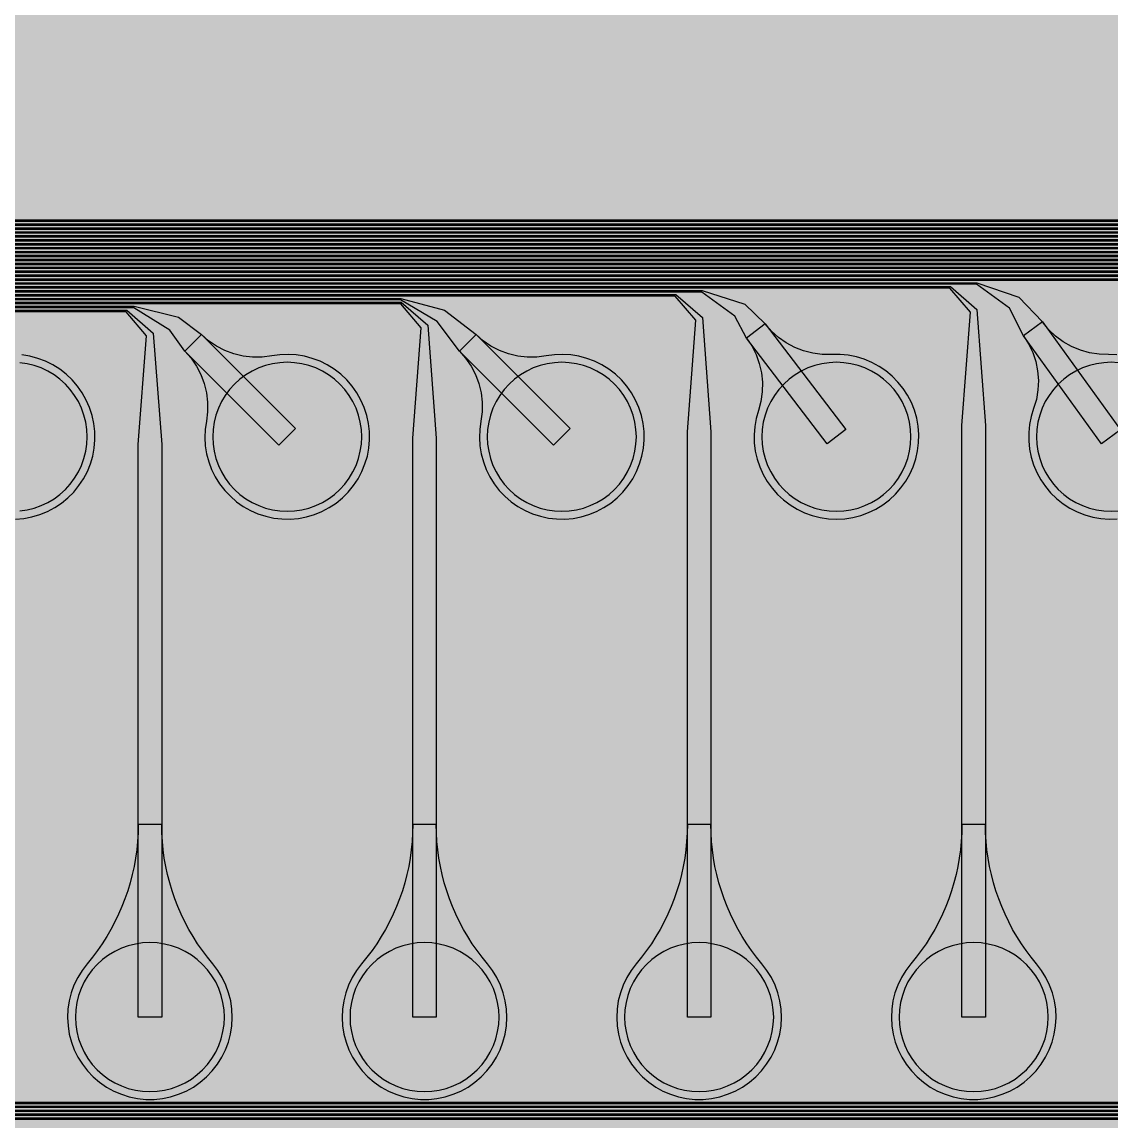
# Model space of a CAD drawing. Header units: metres. Extents: x -7220 to 10980, y -29667 to 1833.
# Drawn here: x -3995 to -2607, y -26915 to -25514 of the extents above; entities that cross this region are included whole.
import ezdxf

# ---------------------------------------------------------------- set-up
doc = ezdxf.new("R2010")
doc.units = ezdxf.units.M
for name, color, linetype in [('Metal1', 4, 'CONTINUOUS'), ('Polyimide', 7, 'CONTINUOUS'), ('Polyimide_Negative', 5, 'CONTINUOUS')]:
    doc.layers.add(name, color=color, linetype=linetype)

msp = doc.modelspace()

# ---------------------------------------------------------------- hatches: boundary and pattern name
at = {"layer": 'Polyimide'}
msp.add_hatch(color=7, dxfattribs=at).paths.add_polyline_path([(4099.4, -13861.6), (4142.6, -14152.8), (4214.2, -14438.4), (4313.4, -14715.5), (4439.2, -14981.7), (4590.6, -15234.2), (4766, -15470.7), (4963.7, -15688.8), (5181.8, -15886.5), (5418.3, -16061.9), (5670.8, -16213.3), (5936.9, -16339.1), (6214.1, -16438.3), (6499.7, -16509.9), (6790.9, -16553.1), (7085, -16567.5), (9980.4, -16567.5), (10058.8, -16571.4), (10136.4, -16582.9), (10212.6, -16601.9), (10286.5, -16628.4), (10357.5, -16662), (10424.8, -16702.3), (10487.9, -16749.1), (10546.1, -16801.8), (10598.8, -16860), (10645.6, -16923), (10685.9, -16990.4), (10719.5, -17061.4), (10745.9, -17135.3), (10765, -17211.4), (10776.5, -17289.1), (10780.4, -17367.5), (10780.4, -21957.3), (10741.6, -22012.9), (10706, -22070.6), (10673.6, -22130.1), (10644.5, -22191.4), (10618.9, -22254.2), (10596.8, -22318.2), (10578.3, -22383.5), (10563.4, -22449.6), (10552.2, -22516.5), (10544.7, -22583.8), (10541, -22651.5), (10541, -22719.3), (10544.7, -22787), (10552.2, -22854.4), (10563.4, -22921.2), (10578.3, -22987.4), (10596.8, -23052.6), (10618.9, -23116.7), (10644.5, -23179.5), (10673.6, -23240.7), (10706, -23300.3), (10741.6, -23357.9), (10780.4, -23413.5), (10780.4, -28667.5), (10776.5, -28745.9), (10765, -28823.6), (10745.9, -28899.7), (10719.5, -28973.6), (10685.9, -29044.6), (10645.6, -29112), (10598.8, -29175), (10546.1, -29233.2), (10487.9, -29285.9), (10424.8, -29332.7), (10357.5, -29373), (10286.5, -29406.6), (10212.6, -29433.1), (10136.4, -29452.1), (10058.8, -29463.6), (9980.4, -29467.5), (-6219.6, -29467.5), (-6298, -29463.6), (-6375.7, -29452.1), (-6451.9, -29433.1), (-6525.8, -29406.6), (-6596.7, -29373), (-6664.1, -29332.7), (-6727.1, -29285.9), (-6785.3, -29233.2), (-6838, -29175), (-6884.8, -29112), (-6925.2, -29044.6), (-6958.7, -28973.6), (-6985.2, -28899.7), (-7004.3, -28823.6), (-7015.8, -28745.9), (-7019.6, -28667.5), (-7019.6, -23426.3), (-6979.4, -23370.1), (-6942.3, -23311.6), (-6908.7, -23251.2), (-6878.5, -23189), (-6851.8, -23125.1), (-6828.8, -23059.9), (-6809.5, -22993.4), (-6794, -22926), (-6782.4, -22857.8), (-6774.6, -22789.1), (-6770.7, -22720), (-6770.7, -22650.8), (-6774.6, -22581.8), (-6782.4, -22513), (-6794, -22444.8), (-6809.5, -22377.4), (-6828.8, -22311), (-6851.8, -22245.7), (-6878.5, -22181.9), (-6908.7, -22119.7), (-6942.3, -22059.2), (-6979.4, -22000.8), (-7019.6, -21944.5), (-7019.6, -17367.5), (-7015.8, -17289.1), (-7004.3, -17211.4), (-6985.2, -17135.3), (-6958.7, -17061.4), (-6925.2, -16990.4), (-6884.8, -16923), (-6838, -16860), (-6785.3, -16801.8), (-6727.1, -16749.1), (-6664.1, -16702.3), (-6596.7, -16662), (-6525.8, -16628.4), (-6451.9, -16601.9), (-6375.7, -16582.9), (-6298, -16571.4), (-6219.6, -16567.5), (-3314, -16567.5), (-3019.9, -16553.1), (-2728.7, -16509.9), (-2443.1, -16438.3), (-2165.9, -16339.1), (-1899.8, -16213.3), (-1647.3, -16061.9), (-1410.8, -15886.5), (-1192.7, -15688.8), (-995, -15470.7), (-819.6, -15234.2), (-668.2, -14981.7), (-542.4, -14715.5), (-443.2, -14438.4), (-371.6, -14152.8), (-328.4, -13861.6), (-314, -13567.5), (-314, -13373.5), (-317.5, -13328.1), (-327.7, -13283.8), (-344.6, -13241.5), (-367.6, -13202.3), (-396.4, -13167), (-430.1, -13136.5), (-468, -13111.4), (-509.3, -13092.3), (-509.3, -13092.3), (-578.2, -13061.3), (-642.2, -13021.2), (-700.3, -12973), (-751.3, -12917.3), (-794.4, -12855.3), (-828.7, -12788.1), (-853.7, -12716.8), (-868.9, -12642.8), (-874, -12567.5), (-868.9, -12492.2), (-853.7, -12418.2), (-828.7, -12346.9), (-794.4, -12279.7), (-751.3, -12217.7), (-700.3, -12162), (-642.2, -12113.8), (-578.2, -12073.7), (-509.3, -12042.7), (-509.3, -12042.7), (-468, -12023.6), (-430.1, -11998.5), (-396.4, -11968), (-367.6, -11932.7), (-344.6, -11893.5), (-327.7, -11851.2), (-317.5, -11806.9), (-314, -11761.5), (-314, -11074.3), (-317.5, -11028.9), (-327.7, -10984.6), (-344.6, -10942.4), (-367.6, -10903.1), (-396.4, -10867.8), (-430.1, -10837.3), (-468, -10812.2), (-509.3, -10793.2), (-509.3, -10793.2), (-578.2, -10762.1), (-642.2, -10722.1), (-700.3, -10673.8), (-751.3, -10618.1), (-794.4, -10556.1), (-828.7, -10488.9), (-853.7, -10417.6), (-868.9, -10343.7), (-874, -10268.3), (-868.9, -10193), (-853.7, -10119), (-828.7, -10047.8), (-794.4, -9980.5), (-751.3, -9918.5), (-700.3, -9862.9), (-642.2, -9814.6), (-578.2, -9774.6), (-509.3, -9743.5), (-509.3, -9743.5), (-468, -9724.5), (-430.1, -9699.4), (-396.4, -9668.8), (-367.6, -9633.5), (-344.6, -9594.3), (-327.7, -9552), (-317.5, -9507.7), (-314, -9462.4), (-314, -8775.1), (-317.5, -8729.8), (-327.7, -8685.5), (-344.6, -8643.2), (-367.6, -8604), (-396.4, -8568.7), (-430.1, -8538.1), (-468, -8513), (-509.3, -8494), (-509.3, -8494), (-578.2, -8462.9), (-642.2, -8422.9), (-700.3, -8374.6), (-751.3, -8319), (-794.4, -8257), (-828.7, -8189.7), (-853.7, -8118.5), (-868.9, -8044.5), (-874, -7969.2), (-868.9, -7893.8), (-853.7, -7819.9), (-828.7, -7748.6), (-794.4, -7681.4), (-751.3, -7619.4), (-700.3, -7563.7), (-642.2, -7515.4), (-578.2, -7475.4), (-509.3, -7444.3), (-509.3, -7444.3), (-468, -7425.3), (-430.1, -7400.2), (-396.4, -7369.7), (-367.6, -7334.4), (-344.6, -7295.1), (-327.7, -7252.9), (-317.5, -7208.6), (-314, -7163.2), (-314, -6476), (-317.5, -6430.6), (-327.7, -6386.3), (-344.6, -6344), (-367.6, -6304.8), (-396.4, -6269.5), (-430.1, -6239), (-468, -6213.9), (-509.3, -6194.8), (-509.3, -6194.8), (-578.2, -6163.8), (-642.2, -6123.7), (-700.3, -6075.5), (-751.3, -6019.8), (-794.4, -5957.8), (-828.7, -5890.6), (-853.7, -5819.3), (-868.9, -5745.3), (-874, -5670), (-868.9, -5594.7), (-853.7, -5520.7), (-828.7, -5449.4), (-794.4, -5382.2), (-751.3, -5320.2), (-700.3, -5264.5), (-642.2, -5216.3), (-578.2, -5176.2), (-509.3, -5145.2), (-509.3, -5145.2), (-468, -5126.1), (-430.1, -5101), (-396.4, -5070.5), (-367.6, -5035.2), (-344.6, -4996), (-327.7, -4953.7), (-317.5, -4909.4), (-314, -4864), (-314, 380), (-314, 1532.5), (-269, 1532.5), (-268.8, 1525.6), (-268.1, 1518.8), (-267, 1512), (-265.4, 1505.3), (-263.4, 1498.7), (-261, 1492.3), (-258.2, 1486.1), (-254.9, 1480), (-251.3, 1474.2), (-247.3, 1468.6), (-242.9, 1463.3), (-238.2, 1458.3), (-233.2, 1453.6), (-227.9, 1449.2), (-222.3, 1445.2), (-216.5, 1441.6), (-210.4, 1438.3), (-204.2, 1435.5), (-197.8, 1433.1), (-191.2, 1431.1), (-184.5, 1429.5), (-177.7, 1428.4), (-170.9, 1427.7), (-164, 1427.5), (-157.1, 1427.7), (-150.3, 1428.4), (-143.5, 1429.5), (-136.8, 1431.1), (-130.2, 1433.1), (-123.8, 1435.5), (-117.6, 1438.3), (-111.5, 1441.6), (-105.7, 1445.2), (-100.1, 1449.2), (-94.8, 1453.6), (-89.8, 1458.3), (-85.1, 1463.3), (-80.7, 1468.6), (-76.7, 1474.2), (-73.1, 1480), (-69.8, 1486.1), (-67, 1492.3), (-64.6, 1498.7), (-62.6, 1505.3), (-61, 1512), (-59.9, 1518.8), (-59.2, 1525.6), (-59, 1532.5), (1786, 1532.5), (3835, 1532.5), (3835.2, 1539), (3835.9, 1545.6), (3836.9, 1552), (3838.4, 1558.4), (3840.3, 1564.6), (3842.6, 1570.8), (3845.3, 1576.7), (3848.4, 1582.5), (3851.9, 1588.1), (3855.7, 1593.4), (3859.8, 1598.4), (3864.3, 1603.2), (3869.1, 1607.7), (3874.1, 1611.8), (3879.4, 1615.6), (3885, 1619.1), (3890.8, 1622.2), (3896.7, 1624.9), (3902.9, 1627.2), (3909.1, 1629.1), (3915.5, 1630.6), (3921.9, 1631.6), (3928.5, 1632.3), (3935, 1632.5), (3941.5, 1632.3), (3948.1, 1631.6), (3954.5, 1630.6), (3960.9, 1629.1), (3967.1, 1627.2), (3973.3, 1624.9), (3979.2, 1622.2), (3985, 1619.1), (3990.6, 1615.6), (3995.9, 1611.8), (4000.9, 1607.7), (4005.7, 1603.2), (4010.2, 1598.4), (4014.3, 1593.4), (4018.1, 1588.1), (4021.6, 1582.5), (4024.7, 1576.7), (4027.4, 1570.8), (4029.7, 1564.6), (4031.6, 1558.4), (4033.1, 1552), (4034.1, 1545.6), (4034.8, 1539), (4035, 1532.5), (4085, 1532.5), (4085, 380), (4085, 330), (4085, -4864), (4088.5, -4909.4), (4098.7, -4953.7), (4115.6, -4996), (4138.6, -5035.2), (4167.4, -5070.5), (4201.1, -5101), (4239, -5126.1), (4280.3, -5145.2), (4280.3, -5145.2), (4349.2, -5176.2), (4413.2, -5216.3), (4471.3, -5264.5), (4522.3, -5320.2), (4565.4, -5382.2), (4599.7, -5449.4), (4624.7, -5520.7), (4639.9, -5594.7), (4645, -5670), (4639.9, -5745.3), (4624.7, -5819.3), (4599.7, -5890.6), (4565.4, -5957.8), (4522.3, -6019.8), (4471.3, -6075.5), (4413.2, -6123.7), (4349.2, -6163.8), (4280.3, -6194.8), (4239, -6213.9), (4201.1, -6239), (4167.4, -6269.5), (4138.6, -6304.8), (4115.6, -6344), (4098.7, -6386.3), (4088.5, -6430.6), (4085, -6476), (4085, -13567.5), (4099.4, -13861.6)])

# ---------------------------------------------------------------- linework, layer by layer
at = {"layer": 'Metal1'}
for points in [[(1878.9, -18191.7), (1878.9, -28377.9), (1848.3, -28408.5), (-6017.5, -28408.5), (-6048.1, -28377.9), (-6048.1, -25796.6), (-6017.5, -25766), (21.9, -25766), (69.5, -25789.8), (128.8, -25884.6), (206.2, -26035.7), (179.5, -26049.3), (102.1, -25898.3), (61.2, -25797.5), (21.4, -25768), (-6016.7, -25768), (-6046.1, -25797.4), (-6046.1, -28377.1), (-6016.7, -28406.5), (1847.5, -28406.5), (1876.9, -28377.1), (1876.9, -18191.7)], [(1873.9, -18191.7), (1873.9, -28372.9), (1843.3, -28403.5), (-6012.5, -28403.5), (-6043.1, -28372.9), (-6043.1, -25801.6), (-6012.5, -25771), (-11.7, -25771), (21.8, -25800.4), (32.9, -25964.2), (32.9, -26782.5), (2.9, -26782.5), (2.9, -25964.2), (14, -25803.6), (-12.5, -25773), (-6011.7, -25773), (-6041.1, -25802.4), (-6041.1, -28372.1), (-6011.7, -28401.5), (1842.5, -28401.5), (1871.9, -28372.1), (1871.9, -18191.7)], [(1868.9, -18191.7), (1868.9, -28367.9), (1838.3, -28398.5), (-6007.5, -28398.5), (-6038.1, -28367.9), (-6038.1, -25806.6), (-6007.5, -25776), (-328.1, -25776), (-279.9, -25799.4), (-223.6, -25885.6), (-143.9, -26035.5), (-170.4, -26049.5), (-250.1, -25899.7), (-288.6, -25807.6), (-328.6, -25778), (-6006.7, -25778), (-6036.1, -25807.4), (-6036.1, -28367.1), (-6006.7, -28396.5), (1837.5, -28396.5), (1866.9, -28367.1), (1866.9, -18191.7)], [(1863.9, -18191.7), (1863.9, -28362.9), (1833.3, -28393.5), (-6002.5, -28393.5), (-6033.1, -28362.9), (-6033.1, -25811.6), (-6002.5, -25781), (-361.7, -25781), (-328.2, -25810.4), (-317.1, -25972.2), (-317.1, -26782.5), (-347.1, -26782.5), (-347.1, -25972.2), (-336.1, -25813.6), (-362.5, -25783), (-6001.7, -25783), (-6031.1, -25812.4), (-6031.1, -28362.1), (-6001.7, -28391.5), (1832.5, -28391.5), (1861.9, -28362.1), (1861.9, -18191.7)], [(1858.9, -18191.7), (1858.9, -28357.9), (1828.3, -28388.5), (-5997.5, -28388.5), (-6028.1, -28357.9), (-6028.1, -25816.6), (-5997.5, -25786), (-678.1, -25786), (-629.3, -25808.9), (-576.1, -25886.7), (-494, -26035.2), (-520.3, -26049.8), (-602.3, -25901.2), (-638.3, -25817.6), (-678.6, -25788), (-5996.7, -25788), (-6026.1, -25817.4), (-6026.1, -28357.1), (-5996.7, -28386.5), (1827.5, -28386.5), (1856.9, -28357.1), (1856.9, -18191.7)], [(1853.9, -18191.7), (1853.9, -28352.9), (1823.3, -28383.5), (-5992.5, -28383.5), (-6023.1, -28352.9), (-6023.1, -25821.6), (-5992.5, -25791), (-711.7, -25791), (-678.2, -25820.4), (-667.1, -25980.2), (-667.1, -26782.5), (-697.1, -26782.5), (-697.1, -25980.2), (-686.1, -25823.6), (-712.5, -25793), (-5991.7, -25793), (-6021.1, -25822.4), (-6021.1, -28352.1), (-5991.7, -28381.5), (1822.5, -28381.5), (1851.9, -28352.1), (1851.9, -18191.7)], [(1848.9, -18191.7), (1848.9, -28347.9), (1818.3, -28378.5), (-5987.5, -28378.5), (-6018.1, -28347.9), (-6018.1, -25826.6), (-5987.5, -25796), (-1028.1, -25796), (-978.7, -25818.3), (-928.7, -25887.9), (-844.1, -26035), (-870.1, -26050), (-954.7, -25902.9), (-988, -25827.7), (-1028.6, -25798), (-5986.7, -25798), (-6016.1, -25827.4), (-6016.1, -28347.1), (-5986.7, -28376.5), (1817.5, -28376.5), (1846.9, -28347.1), (1846.9, -18191.7)], [(1843.9, -18191.7), (1843.9, -28342.9), (1813.3, -28373.5), (-5982.5, -28373.5), (-6013.1, -28342.9), (-6013.1, -25831.6), (-5982.5, -25801), (-1061.7, -25801), (-1028.1, -25830.3), (-1017.1, -25988.2), (-1017.1, -26782.5), (-1047.1, -26782.5), (-1047.1, -25988.2), (-1036.1, -25833.7), (-1062.5, -25803), (-5981.7, -25803), (-6011.1, -25832.4), (-6011.1, -28342.1), (-5981.7, -28371.5), (1812.5, -28371.5), (1841.9, -28342.1), (1841.9, -18191.7)], [(1838.9, -18191.7), (1838.9, -28337.9), (1808.3, -28368.5), (-5977.5, -28368.5), (-6008.1, -28337.9), (-6008.1, -25836.6), (-5977.5, -25806), (-1378.1, -25806), (-1328, -25827.7), (-1281.5, -25889.2), (-1194.3, -26034.8), (-1220, -26050.2), (-1307.3, -25904.7), (-1337.8, -25837.7), (-1378.6, -25808), (-5976.7, -25808), (-6006.1, -25837.4), (-6006.1, -28337.1), (-5976.7, -28366.5), (1807.5, -28366.5), (1836.9, -28337.1), (1836.9, -18191.7)], [(1833.9, -18191.7), (1833.9, -28332.9), (1803.3, -28363.5), (-5972.5, -28363.5), (-6003.1, -28332.9), (-6003.1, -25841.6), (-5972.5, -25811), (-1411.7, -25811), (-1378.1, -25840.3), (-1367.1, -25996.2), (-1367.1, -26782.5), (-1397.1, -26782.5), (-1397.1, -25996.2), (-1386.1, -25843.7), (-1412.5, -25813), (-5971.7, -25813), (-6001.1, -25842.4), (-6001.1, -28332.1), (-5971.7, -28361.5), (1802.5, -28361.5), (1831.9, -28332.1), (1831.9, -18191.7)], [(1828.9, -18191.7), (1828.9, -28327.9), (1798.3, -28358.5), (-5967.5, -28358.5), (-5998.1, -28327.9), (-5998.1, -25846.6), (-5967.5, -25816), (-1728.1, -25816), (-1677.3, -25837), (-1634.5, -25890.7), (-1544.4, -26034.5), (-1569.8, -26050.5), (-1659.9, -25906.6), (-1687.5, -25847.8), (-1728.6, -25818), (-5966.7, -25818), (-5996.1, -25847.4), (-5996.1, -28327.1), (-5966.7, -28356.5), (1797.5, -28356.5), (1826.9, -28327.1), (1826.9, -18191.7)], [(1823.9, -18191.7), (1823.9, -28322.9), (1793.3, -28353.5), (-5962.5, -28353.5), (-5993.1, -28322.9), (-5993.1, -25851.6), (-5962.5, -25821), (-1761.7, -25821), (-1728.1, -25850.3), (-1717.1, -26004.2), (-1717.1, -26782.5), (-1747.1, -26782.5), (-1747.1, -26004.2), (-1736.2, -25853.7), (-1762.5, -25823), (-5961.7, -25823), (-5991.1, -25852.4), (-5991.1, -28322.1), (-5961.7, -28351.5), (1792.5, -28351.5), (1821.9, -28322.1), (1821.9, -18191.7)], [(1818.9, -18191.7), (1818.9, -28317.9), (1788.3, -28348.5), (-5957.5, -28348.5), (-5988.1, -28317.9), (-5988.1, -25856.6), (-5957.5, -25826), (-2078.1, -25826), (-2026.5, -25846.3), (-1987.6, -25892.3), (-1894.6, -26034.3), (-1919.7, -26050.7), (-2012.7, -25908.8), (-2037.3, -25857.9), (-2078.6, -25828), (-5956.7, -25828), (-5986.1, -25857.4), (-5986.1, -28317.1), (-5956.7, -28346.5), (1787.5, -28346.5), (1816.9, -28317.1), (1816.9, -18191.7)], [(1813.9, -18191.7), (1813.9, -28312.9), (1783.3, -28343.5), (-5952.5, -28343.5), (-5983.1, -28312.9), (-5983.1, -25861.6), (-5952.5, -25831), (-2111.7, -25831), (-2078, -25860.3), (-2067.1, -26012.2), (-2067.1, -26782.5), (-2097.1, -26782.5), (-2097.1, -26012.2), (-2086.2, -25863.7), (-2112.5, -25833), (-5951.7, -25833), (-5981.1, -25862.4), (-5981.1, -28312.1), (-5951.7, -28341.5), (1782.5, -28341.5), (1811.9, -28312.1), (1811.9, -18191.7)], [(1808.9, -18191.7), (1808.9, -28307.9), (1778.3, -28338.5), (-5947.5, -28338.5), (-5978.1, -28307.9), (-5978.1, -25866.6), (-5947.5, -25836), (-2428.1, -25836), (-2375.7, -25855.4), (-2340.9, -25894.1), (-2244.8, -26034), (-2269.5, -26051), (-2365.6, -25911.1), (-2387, -25868.1), (-2428.6, -25838), (-5946.7, -25838), (-5976.1, -25867.4), (-5976.1, -28307.1), (-5946.7, -28336.5), (1777.5, -28336.5), (1806.9, -28307.1), (1806.9, -18191.7)], [(1803.9, -18191.7), (1803.9, -28302.9), (1773.3, -28333.5), (-5942.5, -28333.5), (-5973.1, -28302.9), (-5973.1, -25871.6), (-5942.5, -25841), (-2461.7, -25841), (-2428, -25870.3), (-2417.1, -26020.2), (-2417.1, -26782.5), (-2447.1, -26782.5), (-2447.1, -26020.2), (-2436.2, -25873.7), (-2462.5, -25843), (-5941.7, -25843), (-5971.1, -25872.4), (-5971.1, -28302.1), (-5941.7, -28331.5), (1772.5, -28331.5), (1801.9, -28302.1), (1801.9, -18191.7)], [(1798.9, -18191.7), (1798.9, -28297.9), (1768.3, -28328.5), (-5937.5, -28328.5), (-5968.1, -28297.9), (-5968.1, -25876.6), (-5937.5, -25846), (-2778.1, -25846), (-2724.8, -25864.4), (-2694.3, -25896.1), (-2595, -26033.7), (-2619.3, -26051.3), (-2718.7, -25913.7), (-2736.7, -25878.3), (-2778.6, -25848), (-5936.7, -25848), (-5966.1, -25877.4), (-5966.1, -28297.1), (-5936.7, -28326.5), (1767.5, -28326.5), (1796.9, -28297.1), (1796.9, -18191.7)], [(1793.9, -18191.7), (1793.9, -28292.9), (1763.3, -28323.5), (-5932.5, -28323.5), (-5963.1, -28292.9), (-5963.1, -25881.6), (-5932.5, -25851), (-2811.7, -25851), (-2778, -25880.3), (-2767.1, -26028.2), (-2767.1, -26782.5), (-2797.1, -26782.5), (-2797.1, -26028.2), (-2786.3, -25883.7), (-2812.5, -25853), (-5931.7, -25853), (-5961.1, -25882.4), (-5961.1, -28292.1), (-5931.7, -28321.5), (1762.5, -28321.5), (1791.9, -28292.1), (1791.9, -18191.7)], [(1788.9, -18191.7), (1788.9, -28287.9), (1758.3, -28318.5), (-5927.5, -28318.5), (-5958.1, -28287.9), (-5958.1, -25886.6), (-5927.5, -25856), (-3128.1, -25856), (-3073.9, -25873.2), (-3048, -25898.4), (-2945.2, -26033.4), (-2969.1, -26051.6), (-3071.9, -25916.6), (-3086.5, -25888.5), (-3128.6, -25858), (-5926.7, -25858), (-5956.1, -25887.4), (-5956.1, -28287.1), (-5926.7, -28316.5), (1757.5, -28316.5), (1786.9, -28287.1), (1786.9, -18191.7)], [(1783.9, -18191.7), (1783.9, -28282.9), (1753.3, -28313.5), (-5922.5, -28313.5), (-5953.1, -28282.9), (-5953.1, -25891.6), (-5922.5, -25861), (-3161.7, -25861), (-3127.9, -25890.3), (-3117.1, -26036.2), (-3117.1, -26782.5), (-3147.1, -26782.5), (-3147.1, -26036.2), (-3136.3, -25893.7), (-3162.5, -25863), (-5921.7, -25863), (-5951.1, -25892.4), (-5951.1, -28282.1), (-5921.7, -28311.5), (1752.5, -28311.5), (1781.9, -28282.1), (1781.9, -18191.7)], [(1778.9, -18191.7), (1778.9, -28277.9), (1748.3, -28308.5), (-5917.5, -28308.5), (-5948.1, -28277.9), (-5948.1, -25896.6), (-5917.5, -25866), (-3512.4, -25866), (-3456.6, -25881), (-3416.5, -25911.9), (-3296.5, -26031.9), (-3317.7, -26053.1), (-3437.7, -25933.1), (-3466.2, -25895.4), (-3512.8, -25868), (-5916.7, -25868), (-5946.1, -25897.4), (-5946.1, -28277.1), (-5916.7, -28306.5), (1747.5, -28306.5), (1776.9, -28277.1), (1776.9, -18191.7)], [(1773.9, -18191.7), (1773.9, -28272.9), (1743.3, -28303.5), (-5912.5, -28303.5), (-5943.1, -28272.9), (-5943.1, -25901.6), (-5912.5, -25871), (-3511.7, -25871), (-3477.9, -25900.3), (-3467.1, -26044.2), (-3467.1, -26782.5), (-3497.1, -26782.5), (-3497.1, -26044.2), (-3486.3, -25903.7), (-3512.5, -25873), (-5911.7, -25873), (-5941.1, -25902.4), (-5941.1, -28272.1), (-5911.7, -28301.5), (1742.5, -28301.5), (1771.9, -28272.1), (1771.9, -18191.7)], [(1768.9, -18191.7), (1768.9, -28267.9), (1738.3, -28298.5), (-5907.5, -28298.5), (-5938.1, -28267.9), (-5938.1, -25906.6), (-5907.5, -25876), (-3852.4, -25876), (-3795.9, -25890), (-3766.5, -25911.9), (-3646.5, -26031.9), (-3667.7, -26053.1), (-3787.7, -25933.1), (-3806.9, -25906.4), (-3852.8, -25878), (-5906.7, -25878), (-5936.1, -25907.4), (-5936.1, -28267.1), (-5906.7, -28296.5), (1737.5, -28296.5), (1766.9, -28267.1), (1766.9, -18191.7)], [(1763.9, -18191.7), (1763.9, -28262.9), (1733.3, -28293.5), (-5902.5, -28293.5), (-5933.1, -28262.9), (-5933.1, -25911.6), (-5902.5, -25881), (-3861.7, -25881), (-3827.9, -25910.2), (-3817.1, -26052.2), (-3817.1, -26782.5), (-3847.1, -26782.5), (-3847.1, -26052.2), (-3836.4, -25913.8), (-3862.5, -25883), (-5901.7, -25883), (-5931.1, -25912.4), (-5931.1, -28262.1), (-5901.7, -28291.5), (1732.5, -28291.5), (1761.9, -28262.1), (1761.9, -18191.7)], [(1718.9, -18191.7), (1718.9, -28217.9), (1688.3, -28248.5), (-5857.5, -28248.5), (-5888.1, -28217.9), (-5888.1, -26921.6), (-5857.5, -26891), (163.3, -26891), (199.6, -26919.2), (207.9, -26982.8), (207.9, -27152.5), (177.9, -27152.5), (177.9, -26982.8), (186.1, -26924.8), (162.5, -26893), (-5856.7, -26893), (-5886.1, -26922.4), (-5886.1, -28217.1), (-5856.7, -28246.5), (1687.5, -28246.5), (1716.9, -28217.1), (1716.9, -18191.7)], [(1713.9, -18191.7), (1713.9, -28212.9), (1683.3, -28243.5), (-5852.5, -28243.5), (-5883.1, -28212.9), (-5883.1, -26926.6), (-5852.5, -26896), (-11.7, -26896), (21.8, -26925.4), (32.9, -27086.2), (32.9, -27892.5), (2.9, -27892.5), (2.9, -27086.2), (13.9, -26928.6), (-12.5, -26898), (-5851.7, -26898), (-5881.1, -26927.4), (-5881.1, -28212.1), (-5851.7, -28241.5), (1682.5, -28241.5), (1711.9, -28212.1), (1711.9, -18191.7)], [(1708.9, -18191.7), (1708.9, -28207.9), (1678.3, -28238.5), (-5847.5, -28238.5), (-5878.1, -28207.9), (-5878.1, -26931.6), (-5847.5, -26901), (-328.1, -26901), (-279, -26923.6), (-227.4, -26997.3), (-144.1, -27145.1), (-170.2, -27159.9), (-253.5, -27012), (-288.2, -26932.6), (-328.6, -26903), (-5846.7, -26903), (-5876.1, -26932.4), (-5876.1, -28207.1), (-5846.7, -28236.5), (1677.5, -28236.5), (1706.9, -28207.1), (1706.9, -18191.7)], [(1703.9, -18191.7), (1703.9, -28202.9), (1673.3, -28233.5), (-5842.5, -28233.5), (-5873.1, -28202.9), (-5873.1, -26936.6), (-5842.5, -26906), (-361.7, -26906), (-328.1, -26935.4), (-317.1, -27094.2), (-317.1, -27892.5), (-347.1, -27892.5), (-347.1, -27094.2), (-336.1, -26938.6), (-362.5, -26908), (-5841.7, -26908), (-5871.1, -26937.4), (-5871.1, -28202.1), (-5841.7, -28231.5), (1672.5, -28231.5), (1701.9, -28202.1), (1701.9, -18191.7)], [(1698.9, -18191.7), (1698.9, -28197.9), (1668.3, -28228.5), (-5837.5, -28228.5), (-5868.1, -28197.9), (-5868.1, -26941.6), (-5837.5, -26911), (-678.1, -26911), (-628.4, -26933), (-580.1, -26998.6), (-494.2, -27144.9), (-520.1, -27160.1), (-606, -27013.8), (-637.9, -26942.7), (-678.6, -26913), (-5836.7, -26913), (-5866.1, -26942.4), (-5866.1, -28197.1), (-5836.7, -28226.5), (1667.5, -28226.5), (1696.9, -28197.1), (1696.9, -18191.7)], [(-2599.8, -25937.8), (-2610.3, -25937.5), (-2622.4, -25937.2), (-2634.5, -25935.3), (-2646.2, -25932), (-2657.5, -25927.3), (-2668, -25921.3), (-2677.8, -25914), (-2686.6, -25905.6), (-2694.3, -25896.1), (-2718.7, -25913.7), (-2718.7, -25913.7), (-2712.1, -25924), (-2706.9, -25935), (-2703.1, -25946.6), (-2700.7, -25958.5), (-2699.7, -25970.7), (-2700.3, -25982.8), (-2702.3, -25994.8), (-2705.8, -26006.5), (-2708.9, -26016.5), (-2710.9, -26026.8), (-2712, -26037.2), (-2712, -26047.7), (-2711, -26058.1), (-2708.9, -26068.4), (-2705.8, -26078.4), (-2701.7, -26088.1), (-2696.7, -26097.3), (-2690.8, -26105.9), (-2684.1, -26114), (-2676.5, -26121.3), (-2668.3, -26127.8), (-2659.5, -26133.5), (-2650.2, -26138.3), (-2640.5, -26142.1), (-2630.4, -26144.9), (-2620, -26146.7), (-2609.6, -26147.5), (-2599.1, -26147.2)], [(-4003.3, -26147.4), (-3992.8, -26146.5), (-3982.5, -26144.6), (-3972.5, -26141.6), (-3962.8, -26137.7), (-3953.5, -26132.8), (-3944.8, -26127), (-3936.7, -26120.4), (-3929.3, -26112.9), (-3922.6, -26104.8), (-3916.8, -26096.1), (-3911.9, -26086.8), (-3908, -26077.1), (-3905, -26067.1), (-3903.1, -26056.8), (-3902.2, -26046.3), (-3902.3, -26035.9), (-3903.5, -26025.4), (-3905.7, -26015.2), (-3909, -26005.2), (-3913.2, -25995.6), (-3918.3, -25986.5), (-3924.3, -25977.9), (-3931.2, -25970), (-3938.8, -25962.8), (-3947.1, -25956.4), (-3956, -25950.8), (-3965.3, -25946.2), (-3975.2, -25942.5), (-3985.3, -25939.8), (-3995.6, -25938.1)]]:
    msp.add_lwpolyline(points, dxfattribs=at)
for points in [[(-3071.9, -25916.6), (-3065.1, -25926.7), (-3059.6, -25937.6), (-3055.5, -25949), (-3052.7, -25960.9), (-3051.5, -25973), (-3051.7, -25985.2), (-3053.5, -25997.3), (-3056.6, -26009), (-3059.5, -26019.1), (-3061.3, -26029.4), (-3062.1, -26039.9), (-3061.8, -26050.3), (-3060.5, -26060.7), (-3058.2, -26071), (-3054.9, -26080.9), (-3050.5, -26090.4), (-3045.3, -26099.5), (-3039.2, -26108), (-3032.2, -26115.9), (-3024.5, -26123), (-3016.2, -26129.3), (-3007.2, -26134.8), (-2997.8, -26139.3), (-2987.9, -26142.9), (-2977.8, -26145.4), (-2967.4, -26147), (-2956.9, -26147.5), (-2946.5, -26147), (-2936.1, -26145.4), (-2926, -26142.8), (-2916.1, -26139.2), (-2906.7, -26134.6), (-2897.8, -26129.1), (-2889.4, -26122.8), (-2881.8, -26115.6), (-2874.9, -26107.7), (-2868.8, -26099.2), (-2863.5, -26090.1), (-2859.3, -26080.6), (-2856, -26070.6), (-2853.7, -26060.4), (-2852.4, -26050), (-2852.2, -26039.5), (-2853, -26029.1), (-2854.8, -26018.8), (-2857.7, -26008.7), (-2861.6, -25998.9), (-2866.4, -25989.6), (-2872.1, -25980.9), (-2878.7, -25972.7), (-2886, -25965.2), (-2894.1, -25958.5), (-2902.8, -25952.7), (-2912, -25947.7), (-2921.7, -25943.7), (-2931.7, -25940.6), (-2942, -25938.6), (-2952.4, -25937.6), (-2962.9, -25937.7), (-2975.1, -25937.6), (-2987.2, -25936), (-2999, -25933), (-3010.3, -25928.6), (-3021.1, -25922.8), (-3031, -25915.8), (-3040, -25907.6), (-3048, -25898.4), (-3071.9, -25916.6)], [(-3787.7, -25933.1), (-3779.7, -25942.2), (-3772.8, -25952.3), (-3767.1, -25963.1), (-3762.8, -25974.5), (-3760, -25986.3), (-3758.6, -25998.4), (-3758.7, -26010.6), (-3760.2, -26022.7), (-3761.7, -26033.1), (-3762.1, -26043.5), (-3761.5, -26054), (-3759.8, -26064.3), (-3757.1, -26074.5), (-3753.5, -26084.3), (-3748.8, -26093.7), (-3743.3, -26102.6), (-3736.8, -26110.8), (-3729.6, -26118.4), (-3721.7, -26125.3), (-3713.1, -26131.3), (-3704, -26136.5), (-3694.4, -26140.7), (-3684.4, -26143.9), (-3674.2, -26146.1), (-3663.8, -26147.3), (-3653.3, -26147.4), (-3642.8, -26146.5), (-3632.5, -26144.6), (-3622.5, -26141.6), (-3612.8, -26137.7), (-3603.5, -26132.8), (-3594.8, -26127), (-3586.7, -26120.4), (-3579.3, -26112.9), (-3572.6, -26104.8), (-3566.8, -26096.1), (-3561.9, -26086.8), (-3558, -26077.1), (-3555, -26067.1), (-3553.1, -26056.8), (-3552.2, -26046.3), (-3552.3, -26035.9), (-3553.5, -26025.4), (-3555.7, -26015.2), (-3559, -26005.2), (-3563.2, -25995.6), (-3568.3, -25986.5), (-3574.3, -25977.9), (-3581.2, -25970), (-3588.8, -25962.8), (-3597.1, -25956.4), (-3606, -25950.8), (-3615.3, -25946.2), (-3625.2, -25942.5), (-3635.3, -25939.8), (-3645.6, -25938.1), (-3656.1, -25937.5), (-3666.6, -25937.9), (-3676.9, -25939.4), (-3689, -25941), (-3701.2, -25941), (-3713.3, -25939.6), (-3725.1, -25936.8), (-3736.6, -25932.5), (-3747.4, -25926.9), (-3757.4, -25920), (-3766.5, -25911.9), (-3787.7, -25933.1)], [(-3437.7, -25933.1), (-3429.7, -25942.2), (-3422.8, -25952.3), (-3417.1, -25963.1), (-3412.8, -25974.5), (-3410, -25986.3), (-3408.6, -25998.4), (-3408.7, -26010.6), (-3410.2, -26022.7), (-3411.7, -26033.1), (-3412.1, -26043.5), (-3411.5, -26054), (-3409.8, -26064.3), (-3407.1, -26074.5), (-3403.5, -26084.3), (-3398.8, -26093.7), (-3393.3, -26102.6), (-3386.8, -26110.8), (-3379.6, -26118.4), (-3371.7, -26125.3), (-3363.1, -26131.3), (-3354, -26136.5), (-3344.4, -26140.7), (-3334.4, -26143.9), (-3324.2, -26146.1), (-3313.8, -26147.3), (-3303.3, -26147.4), (-3292.8, -26146.5), (-3282.5, -26144.6), (-3272.5, -26141.6), (-3262.8, -26137.7), (-3253.5, -26132.8), (-3244.8, -26127), (-3236.7, -26120.4), (-3229.3, -26112.9), (-3222.6, -26104.8), (-3216.8, -26096.1), (-3211.9, -26086.8), (-3208, -26077.1), (-3205, -26067.1), (-3203.1, -26056.8), (-3202.2, -26046.3), (-3202.3, -26035.9), (-3203.5, -26025.4), (-3205.7, -26015.2), (-3209, -26005.2), (-3213.2, -25995.6), (-3218.3, -25986.5), (-3224.3, -25977.9), (-3231.2, -25970), (-3238.8, -25962.8), (-3247.1, -25956.4), (-3256, -25950.8), (-3265.3, -25946.2), (-3275.2, -25942.5), (-3285.3, -25939.8), (-3295.6, -25938.1), (-3306.1, -25937.5), (-3316.6, -25937.9), (-3326.9, -25939.4), (-3339, -25941), (-3351.2, -25941), (-3363.3, -25939.6), (-3375.1, -25936.8), (-3386.6, -25932.5), (-3397.4, -25926.9), (-3407.4, -25920), (-3416.5, -25911.9), (-3437.7, -25933.1)], [(-3847.1, -26536.9), (-3847.3, -26547.7), (-3848, -26558.4), (-3849, -26569.1), (-3850.5, -26579.7), (-3852.3, -26590.3), (-3854.6, -26600.8), (-3857.3, -26611.1), (-3860.4, -26621.4), (-3863.9, -26631.6), (-3867.8, -26641.6), (-3872.1, -26651.4), (-3876.7, -26661.1), (-3881.8, -26670.6), (-3887.2, -26679.9), (-3892.9, -26688.9), (-3899, -26697.7), (-3905.5, -26706.3), (-3912.3, -26714.6), (-3918.7, -26723.1), (-3924.2, -26732.1), (-3928.9, -26741.7), (-3932.5, -26751.6), (-3935.1, -26761.9), (-3936.6, -26772.4), (-3937.1, -26783), (-3936.5, -26793.6), (-3934.9, -26804.1), (-3932.2, -26814.3), (-3928.5, -26824.2), (-3923.8, -26833.7), (-3918.1, -26842.7), (-3911.6, -26851.1), (-3904.3, -26858.8), (-3896.2, -26865.7), (-3887.5, -26871.7), (-3878.2, -26876.8), (-3868.5, -26881), (-3858.4, -26884.2), (-3848, -26886.3), (-3837.4, -26887.4), (-3826.8, -26887.4), (-3816.3, -26886.3), (-3805.9, -26884.2), (-3795.8, -26881), (-3786, -26876.8), (-3776.7, -26871.7), (-3768, -26865.7), (-3760, -26858.8), (-3752.6, -26851.1), (-3746.1, -26842.7), (-3740.5, -26833.7), (-3735.8, -26824.2), (-3732.1, -26814.3), (-3729.4, -26804.1), (-3727.7, -26793.6), (-3727.1, -26783), (-3727.6, -26772.4), (-3729.2, -26761.9), (-3731.8, -26751.6), (-3735.4, -26741.7), (-3740, -26732.1), (-3745.6, -26723.1), (-3752, -26714.6), (-3758.8, -26706.3), (-3765.2, -26697.7), (-3771.3, -26688.9), (-3777.1, -26679.9), (-3782.5, -26670.6), (-3787.5, -26661.1), (-3792.2, -26651.4), (-3796.4, -26641.6), (-3800.3, -26631.6), (-3803.8, -26621.4), (-3806.9, -26611.1), (-3809.6, -26600.8), (-3811.9, -26590.3), (-3813.8, -26579.7), (-3815.2, -26569.1), (-3816.3, -26558.4), (-3816.9, -26547.7), (-3817.1, -26536.9), (-3847.1, -26536.9)], [(-3497.1, -26536.9), (-3497.3, -26547.7), (-3498, -26558.4), (-3499, -26569.1), (-3500.5, -26579.7), (-3502.3, -26590.3), (-3504.6, -26600.8), (-3507.3, -26611.1), (-3510.4, -26621.4), (-3513.9, -26631.6), (-3517.8, -26641.6), (-3522.1, -26651.4), (-3526.7, -26661.1), (-3531.8, -26670.6), (-3537.2, -26679.9), (-3542.9, -26688.9), (-3549, -26697.7), (-3555.5, -26706.3), (-3562.3, -26714.6), (-3568.7, -26723.1), (-3574.2, -26732.1), (-3578.9, -26741.7), (-3582.5, -26751.6), (-3585.1, -26761.9), (-3586.6, -26772.4), (-3587.1, -26783), (-3586.5, -26793.6), (-3584.9, -26804.1), (-3582.2, -26814.3), (-3578.5, -26824.2), (-3573.8, -26833.7), (-3568.1, -26842.7), (-3561.6, -26851.1), (-3554.3, -26858.8), (-3546.2, -26865.7), (-3537.5, -26871.7), (-3528.2, -26876.8), (-3518.5, -26881), (-3508.4, -26884.2), (-3498, -26886.3), (-3487.4, -26887.4), (-3476.8, -26887.4), (-3466.3, -26886.3), (-3455.9, -26884.2), (-3445.8, -26881), (-3436, -26876.8), (-3426.7, -26871.7), (-3418, -26865.7), (-3410, -26858.8), (-3402.6, -26851.1), (-3396.1, -26842.7), (-3390.5, -26833.7), (-3385.8, -26824.2), (-3382.1, -26814.3), (-3379.4, -26804.1), (-3377.7, -26793.6), (-3377.1, -26783), (-3377.6, -26772.4), (-3379.2, -26761.9), (-3381.8, -26751.6), (-3385.4, -26741.7), (-3390, -26732.1), (-3395.6, -26723.1), (-3402, -26714.6), (-3408.8, -26706.3), (-3415.2, -26697.7), (-3421.3, -26688.9), (-3427.1, -26679.9), (-3432.5, -26670.6), (-3437.5, -26661.1), (-3442.2, -26651.4), (-3446.4, -26641.6), (-3450.3, -26631.6), (-3453.8, -26621.4), (-3456.9, -26611.1), (-3459.6, -26600.8), (-3461.9, -26590.3), (-3463.8, -26579.7), (-3465.2, -26569.1), (-3466.3, -26558.4), (-3466.9, -26547.7), (-3467.1, -26536.9), (-3497.1, -26536.9)], [(-3147.1, -26536.9), (-3147.3, -26547.7), (-3148, -26558.4), (-3149, -26569.1), (-3150.5, -26579.7), (-3152.3, -26590.3), (-3154.6, -26600.8), (-3157.3, -26611.1), (-3160.4, -26621.4), (-3163.9, -26631.6), (-3167.8, -26641.6), (-3172.1, -26651.4), (-3176.7, -26661.1), (-3181.8, -26670.6), (-3187.2, -26679.9), (-3192.9, -26688.9), (-3199, -26697.7), (-3205.5, -26706.3), (-3212.3, -26714.6), (-3218.7, -26723.1), (-3224.2, -26732.1), (-3228.9, -26741.7), (-3232.5, -26751.6), (-3235.1, -26761.9), (-3236.6, -26772.4), (-3237.1, -26783), (-3236.5, -26793.6), (-3234.9, -26804.1), (-3232.2, -26814.3), (-3228.5, -26824.2), (-3223.8, -26833.7), (-3218.1, -26842.7), (-3211.6, -26851.1), (-3204.3, -26858.8), (-3196.2, -26865.7), (-3187.5, -26871.7), (-3178.2, -26876.8), (-3168.5, -26881), (-3158.4, -26884.2), (-3148, -26886.3), (-3137.4, -26887.4), (-3126.8, -26887.4), (-3116.3, -26886.3), (-3105.9, -26884.2), (-3095.8, -26881), (-3086, -26876.8), (-3076.7, -26871.7), (-3068, -26865.7), (-3060, -26858.8), (-3052.6, -26851.1), (-3046.1, -26842.7), (-3040.5, -26833.7), (-3035.8, -26824.2), (-3032.1, -26814.3), (-3029.4, -26804.1), (-3027.7, -26793.6), (-3027.1, -26783), (-3027.6, -26772.4), (-3029.2, -26761.9), (-3031.8, -26751.6), (-3035.4, -26741.7), (-3040, -26732.1), (-3045.6, -26723.1), (-3052, -26714.6), (-3058.8, -26706.3), (-3065.2, -26697.7), (-3071.3, -26688.9), (-3077.1, -26679.9), (-3082.5, -26670.6), (-3087.5, -26661.1), (-3092.2, -26651.4), (-3096.4, -26641.6), (-3100.3, -26631.6), (-3103.8, -26621.4), (-3106.9, -26611.1), (-3109.6, -26600.8), (-3111.9, -26590.3), (-3113.8, -26579.7), (-3115.2, -26569.1), (-3116.3, -26558.4), (-3116.9, -26547.7), (-3117.1, -26536.9), (-3147.1, -26536.9)], [(-2797.1, -26536.9), (-2797.3, -26547.7), (-2798, -26558.4), (-2799, -26569.1), (-2800.5, -26579.7), (-2802.3, -26590.3), (-2804.6, -26600.8), (-2807.3, -26611.1), (-2810.4, -26621.4), (-2813.9, -26631.6), (-2817.8, -26641.6), (-2822.1, -26651.4), (-2826.7, -26661.1), (-2831.8, -26670.6), (-2837.2, -26679.9), (-2842.9, -26688.9), (-2849, -26697.7), (-2855.5, -26706.3), (-2862.3, -26714.6), (-2868.7, -26723.1), (-2874.2, -26732.1), (-2878.9, -26741.7), (-2882.5, -26751.6), (-2885.1, -26761.9), (-2886.6, -26772.4), (-2887.1, -26783), (-2886.5, -26793.6), (-2884.9, -26804.1), (-2882.2, -26814.3), (-2878.5, -26824.2), (-2873.8, -26833.7), (-2868.1, -26842.7), (-2861.6, -26851.1), (-2854.3, -26858.8), (-2846.2, -26865.7), (-2837.5, -26871.7), (-2828.2, -26876.8), (-2818.5, -26881), (-2808.4, -26884.2), (-2798, -26886.3), (-2787.4, -26887.4), (-2776.8, -26887.4), (-2766.3, -26886.3), (-2755.9, -26884.2), (-2745.8, -26881), (-2736, -26876.8), (-2726.7, -26871.7), (-2718, -26865.7), (-2710, -26858.8), (-2702.6, -26851.1), (-2696.1, -26842.7), (-2690.5, -26833.7), (-2685.8, -26824.2), (-2682.1, -26814.3), (-2679.4, -26804.1), (-2677.7, -26793.6), (-2677.1, -26783), (-2677.6, -26772.4), (-2679.2, -26761.9), (-2681.8, -26751.6), (-2685.4, -26741.7), (-2690, -26732.1), (-2695.6, -26723.1), (-2702, -26714.6), (-2708.8, -26706.3), (-2715.2, -26697.7), (-2721.3, -26688.9), (-2727.1, -26679.9), (-2732.5, -26670.6), (-2737.5, -26661.1), (-2742.2, -26651.4), (-2746.4, -26641.6), (-2750.3, -26631.6), (-2753.8, -26621.4), (-2756.9, -26611.1), (-2759.6, -26600.8), (-2761.9, -26590.3), (-2763.8, -26579.7), (-2765.2, -26569.1), (-2766.3, -26558.4), (-2766.9, -26547.7), (-2767.1, -26536.9), (-2797.1, -26536.9)]]:
    msp.add_lwpolyline(points, close=True, dxfattribs=at)
at = {"layer": 'Polyimide_Negative'}
for points in [[(-3997.8, -26137), (-3988.6, -26135.7), (-3979.5, -26133.4), (-3970.8, -26130.3), (-3962.3, -26126.3), (-3954.3, -26121.5), (-3946.9, -26115.9), (-3939.9, -26109.7), (-3933.7, -26102.8), (-3928.1, -26095.3), (-3923.3, -26087.3), (-3919.4, -26078.9), (-3916.2, -26070.1), (-3914, -26061), (-3912.6, -26051.8), (-3912.1, -26042.5), (-3912.1, -26042.5), (-3912.6, -26033.2), (-3914, -26024), (-3916.2, -26014.9), (-3919.4, -26006.1), (-3923.3, -25997.7), (-3928.1, -25989.7), (-3933.7, -25982.2), (-3939.9, -25975.3), (-3946.9, -25969.1), (-3954.3, -25963.5), (-3962.3, -25958.7), (-3970.8, -25954.7), (-3979.5, -25951.6), (-3988.6, -25949.3), (-3997.8, -25948)], [(-2597.8, -25948), (-2607.1, -25947.5), (-2616.4, -25948), (-2625.7, -25949.3), (-2634.7, -25951.6), (-2643.5, -25954.7), (-2651.9, -25958.7), (-2659.9, -25963.5), (-2667.4, -25969.1), (-2674.3, -25975.3), (-2680.6, -25982.2), (-2686.1, -25989.7), (-2690.9, -25997.7), (-2694.9, -26006.1), (-2698, -26014.9), (-2700.3, -26024), (-2701.7, -26033.2), (-2702.1, -26042.5), (-2701.7, -26051.8), (-2700.3, -26061), (-2698, -26070.1), (-2694.9, -26078.9), (-2690.9, -26087.3), (-2686.1, -26095.3), (-2680.6, -26102.8), (-2674.3, -26109.7), (-2667.4, -26115.9), (-2659.9, -26121.5), (-2651.9, -26126.3), (-2643.5, -26130.3), (-2634.7, -26133.4), (-2625.7, -26135.7), (-2616.4, -26137), (-2607.1, -26137.5), (-2597.8, -26137)]]:
    msp.add_lwpolyline(points, dxfattribs=at)
for points in [[(-3562.1, -26042.5), (-3562.6, -26033.2), (-3564, -26024), (-3566.2, -26014.9), (-3569.4, -26006.1), (-3573.3, -25997.7), (-3578.1, -25989.7), (-3583.7, -25982.2), (-3589.9, -25975.3), (-3596.9, -25969.1), (-3604.3, -25963.5), (-3612.3, -25958.7), (-3620.8, -25954.7), (-3629.5, -25951.6), (-3638.6, -25949.3), (-3647.8, -25948), (-3657.1, -25947.5), (-3666.4, -25948), (-3675.7, -25949.3), (-3684.7, -25951.6), (-3693.5, -25954.7), (-3701.9, -25958.7), (-3709.9, -25963.5), (-3717.4, -25969.1), (-3724.3, -25975.3), (-3730.6, -25982.2), (-3736.1, -25989.7), (-3740.9, -25997.7), (-3744.9, -26006.1), (-3748, -26014.9), (-3750.3, -26024), (-3751.7, -26033.2), (-3752.1, -26042.5), (-3751.7, -26051.8), (-3750.3, -26061), (-3748, -26070.1), (-3744.9, -26078.9), (-3740.9, -26087.3), (-3736.1, -26095.3), (-3730.6, -26102.8), (-3724.3, -26109.7), (-3717.4, -26115.9), (-3709.9, -26121.5), (-3701.9, -26126.3), (-3693.5, -26130.3), (-3684.7, -26133.4), (-3675.7, -26135.7), (-3666.4, -26137), (-3657.1, -26137.5), (-3647.8, -26137), (-3638.6, -26135.7), (-3629.5, -26133.4), (-3620.8, -26130.3), (-3612.3, -26126.3), (-3604.3, -26121.5), (-3596.9, -26115.9), (-3589.9, -26109.7), (-3583.7, -26102.8), (-3578.1, -26095.3), (-3573.3, -26087.3), (-3569.4, -26078.9), (-3566.2, -26070.1), (-3564, -26061), (-3562.6, -26051.8), (-3562.1, -26042.5)], [(-3212.1, -26042.5), (-3212.6, -26033.2), (-3214, -26024), (-3216.2, -26014.9), (-3219.4, -26006.1), (-3223.3, -25997.7), (-3228.1, -25989.7), (-3233.7, -25982.2), (-3239.9, -25975.3), (-3246.9, -25969.1), (-3254.3, -25963.5), (-3262.3, -25958.7), (-3270.8, -25954.7), (-3279.5, -25951.6), (-3288.6, -25949.3), (-3297.8, -25948), (-3307.1, -25947.5), (-3316.4, -25948), (-3325.7, -25949.3), (-3334.7, -25951.6), (-3343.5, -25954.7), (-3351.9, -25958.7), (-3359.9, -25963.5), (-3367.4, -25969.1), (-3374.3, -25975.3), (-3380.6, -25982.2), (-3386.1, -25989.7), (-3390.9, -25997.7), (-3394.9, -26006.1), (-3398, -26014.9), (-3400.3, -26024), (-3401.7, -26033.2), (-3402.1, -26042.5), (-3401.7, -26051.8), (-3400.3, -26061), (-3398, -26070.1), (-3394.9, -26078.9), (-3390.9, -26087.3), (-3386.1, -26095.3), (-3380.6, -26102.8), (-3374.3, -26109.7), (-3367.4, -26115.9), (-3359.9, -26121.5), (-3351.9, -26126.3), (-3343.5, -26130.3), (-3334.7, -26133.4), (-3325.7, -26135.7), (-3316.4, -26137), (-3307.1, -26137.5), (-3297.8, -26137), (-3288.6, -26135.7), (-3279.5, -26133.4), (-3270.8, -26130.3), (-3262.3, -26126.3), (-3254.3, -26121.5), (-3246.9, -26115.9), (-3239.9, -26109.7), (-3233.7, -26102.8), (-3228.1, -26095.3), (-3223.3, -26087.3), (-3219.4, -26078.9), (-3216.2, -26070.1), (-3214, -26061), (-3212.6, -26051.8), (-3212.1, -26042.5)], [(-2862.1, -26042.5), (-2862.6, -26033.2), (-2864, -26024), (-2866.2, -26014.9), (-2869.4, -26006.1), (-2873.3, -25997.7), (-2878.1, -25989.7), (-2883.7, -25982.2), (-2889.9, -25975.3), (-2896.9, -25969.1), (-2904.3, -25963.5), (-2912.3, -25958.7), (-2920.8, -25954.7), (-2929.5, -25951.6), (-2938.6, -25949.3), (-2947.8, -25948), (-2957.1, -25947.5), (-2966.4, -25948), (-2975.7, -25949.3), (-2984.7, -25951.6), (-2993.5, -25954.7), (-3001.9, -25958.7), (-3009.9, -25963.5), (-3017.4, -25969.1), (-3024.3, -25975.3), (-3030.6, -25982.2), (-3036.1, -25989.7), (-3040.9, -25997.7), (-3044.9, -26006.1), (-3048, -26014.9), (-3050.3, -26024), (-3051.7, -26033.2), (-3052.1, -26042.5), (-3051.7, -26051.8), (-3050.3, -26061), (-3048, -26070.1), (-3044.9, -26078.9), (-3040.9, -26087.3), (-3036.1, -26095.3), (-3030.6, -26102.8), (-3024.3, -26109.7), (-3017.4, -26115.9), (-3009.9, -26121.5), (-3001.9, -26126.3), (-2993.5, -26130.3), (-2984.7, -26133.4), (-2975.7, -26135.7), (-2966.4, -26137), (-2957.1, -26137.5), (-2947.8, -26137), (-2938.6, -26135.7), (-2929.5, -26133.4), (-2920.8, -26130.3), (-2912.3, -26126.3), (-2904.3, -26121.5), (-2896.9, -26115.9), (-2889.9, -26109.7), (-2883.7, -26102.8), (-2878.1, -26095.3), (-2873.3, -26087.3), (-2869.4, -26078.9), (-2866.2, -26070.1), (-2864, -26061), (-2862.6, -26051.8), (-2862.1, -26042.5)], [(-3737.1, -26782.5), (-3737.6, -26773.2), (-3739, -26764), (-3741.2, -26754.9), (-3744.4, -26746.1), (-3748.3, -26737.7), (-3753.1, -26729.7), (-3758.7, -26722.2), (-3764.9, -26715.3), (-3771.9, -26709.1), (-3779.3, -26703.5), (-3787.3, -26698.7), (-3795.8, -26694.7), (-3804.5, -26691.6), (-3813.6, -26689.3), (-3822.8, -26688), (-3832.1, -26687.5), (-3841.4, -26688), (-3850.7, -26689.3), (-3859.7, -26691.6), (-3868.5, -26694.7), (-3876.9, -26698.7), (-3884.9, -26703.5), (-3892.4, -26709.1), (-3899.3, -26715.3), (-3905.6, -26722.2), (-3911.1, -26729.7), (-3915.9, -26737.7), (-3919.9, -26746.1), (-3923, -26754.9), (-3925.3, -26764), (-3926.7, -26773.2), (-3927.1, -26782.5), (-3926.7, -26791.8), (-3925.3, -26801), (-3923, -26810.1), (-3919.9, -26818.9), (-3915.9, -26827.3), (-3911.1, -26835.3), (-3905.6, -26842.8), (-3899.3, -26849.7), (-3892.4, -26855.9), (-3884.9, -26861.5), (-3876.9, -26866.3), (-3868.5, -26870.3), (-3859.7, -26873.4), (-3850.7, -26875.7), (-3841.4, -26877), (-3832.1, -26877.5), (-3822.8, -26877), (-3813.6, -26875.7), (-3804.5, -26873.4), (-3795.8, -26870.3), (-3787.3, -26866.3), (-3779.3, -26861.5), (-3771.9, -26855.9), (-3764.9, -26849.7), (-3758.7, -26842.8), (-3753.1, -26835.3), (-3748.3, -26827.3), (-3744.4, -26818.9), (-3741.2, -26810.1), (-3739, -26801), (-3737.6, -26791.8), (-3737.1, -26782.5)], [(-3387.1, -26782.5), (-3387.6, -26773.2), (-3389, -26764), (-3391.2, -26754.9), (-3394.4, -26746.1), (-3398.3, -26737.7), (-3403.1, -26729.7), (-3408.7, -26722.2), (-3414.9, -26715.3), (-3421.9, -26709.1), (-3429.3, -26703.5), (-3437.3, -26698.7), (-3445.8, -26694.7), (-3454.5, -26691.6), (-3463.6, -26689.3), (-3472.8, -26688), (-3482.1, -26687.5), (-3491.4, -26688), (-3500.7, -26689.3), (-3509.7, -26691.6), (-3518.5, -26694.7), (-3526.9, -26698.7), (-3534.9, -26703.5), (-3542.4, -26709.1), (-3549.3, -26715.3), (-3555.6, -26722.2), (-3561.1, -26729.7), (-3565.9, -26737.7), (-3569.9, -26746.1), (-3573, -26754.9), (-3575.3, -26764), (-3576.7, -26773.2), (-3577.1, -26782.5), (-3576.7, -26791.8), (-3575.3, -26801), (-3573, -26810.1), (-3569.9, -26818.9), (-3565.9, -26827.3), (-3561.1, -26835.3), (-3555.6, -26842.8), (-3549.3, -26849.7), (-3542.4, -26855.9), (-3534.9, -26861.5), (-3526.9, -26866.3), (-3518.5, -26870.3), (-3509.7, -26873.4), (-3500.7, -26875.7), (-3491.4, -26877), (-3482.1, -26877.5), (-3472.8, -26877), (-3463.6, -26875.7), (-3454.5, -26873.4), (-3445.8, -26870.3), (-3437.3, -26866.3), (-3429.3, -26861.5), (-3421.9, -26855.9), (-3414.9, -26849.7), (-3408.7, -26842.8), (-3403.1, -26835.3), (-3398.3, -26827.3), (-3394.4, -26818.9), (-3391.2, -26810.1), (-3389, -26801), (-3387.6, -26791.8), (-3387.1, -26782.5)], [(-3037.1, -26782.5), (-3037.6, -26773.2), (-3039, -26764), (-3041.2, -26754.9), (-3044.4, -26746.1), (-3048.3, -26737.7), (-3053.1, -26729.7), (-3058.7, -26722.2), (-3064.9, -26715.3), (-3071.9, -26709.1), (-3079.3, -26703.5), (-3087.3, -26698.7), (-3095.8, -26694.7), (-3104.5, -26691.6), (-3113.6, -26689.3), (-3122.8, -26688), (-3132.1, -26687.5), (-3141.4, -26688), (-3150.7, -26689.3), (-3159.7, -26691.6), (-3168.5, -26694.7), (-3176.9, -26698.7), (-3184.9, -26703.5), (-3192.4, -26709.1), (-3199.3, -26715.3), (-3205.6, -26722.2), (-3211.1, -26729.7), (-3215.9, -26737.7), (-3219.9, -26746.1), (-3223, -26754.9), (-3225.3, -26764), (-3226.7, -26773.2), (-3227.1, -26782.5), (-3226.7, -26791.8), (-3225.3, -26801), (-3223, -26810.1), (-3219.9, -26818.9), (-3215.9, -26827.3), (-3211.1, -26835.3), (-3205.6, -26842.8), (-3199.3, -26849.7), (-3192.4, -26855.9), (-3184.9, -26861.5), (-3176.9, -26866.3), (-3168.5, -26870.3), (-3159.7, -26873.4), (-3150.7, -26875.7), (-3141.4, -26877), (-3132.1, -26877.5), (-3122.8, -26877), (-3113.6, -26875.7), (-3104.5, -26873.4), (-3095.8, -26870.3), (-3087.3, -26866.3), (-3079.3, -26861.5), (-3071.9, -26855.9), (-3064.9, -26849.7), (-3058.7, -26842.8), (-3053.1, -26835.3), (-3048.3, -26827.3), (-3044.4, -26818.9), (-3041.2, -26810.1), (-3039, -26801), (-3037.6, -26791.8), (-3037.1, -26782.5)], [(-2687.1, -26782.5), (-2687.6, -26773.2), (-2689, -26764), (-2691.2, -26754.9), (-2694.4, -26746.1), (-2698.3, -26737.7), (-2703.1, -26729.7), (-2708.7, -26722.2), (-2714.9, -26715.3), (-2721.9, -26709.1), (-2729.3, -26703.5), (-2737.3, -26698.7), (-2745.8, -26694.7), (-2754.5, -26691.6), (-2763.6, -26689.3), (-2772.8, -26688), (-2782.1, -26687.5), (-2791.4, -26688), (-2800.7, -26689.3), (-2809.7, -26691.6), (-2818.5, -26694.7), (-2826.9, -26698.7), (-2834.9, -26703.5), (-2842.4, -26709.1), (-2849.3, -26715.3), (-2855.6, -26722.2), (-2861.1, -26729.7), (-2865.9, -26737.7), (-2869.9, -26746.1), (-2873, -26754.9), (-2875.3, -26764), (-2876.7, -26773.2), (-2877.1, -26782.5), (-2876.7, -26791.8), (-2875.3, -26801), (-2873, -26810.1), (-2869.9, -26818.9), (-2865.9, -26827.3), (-2861.1, -26835.3), (-2855.6, -26842.8), (-2849.3, -26849.7), (-2842.4, -26855.9), (-2834.9, -26861.5), (-2826.9, -26866.3), (-2818.5, -26870.3), (-2809.7, -26873.4), (-2800.7, -26875.7), (-2791.4, -26877), (-2782.1, -26877.5), (-2772.8, -26877), (-2763.6, -26875.7), (-2754.5, -26873.4), (-2745.8, -26870.3), (-2737.3, -26866.3), (-2729.3, -26861.5), (-2721.9, -26855.9), (-2714.9, -26849.7), (-2708.7, -26842.8), (-2703.1, -26835.3), (-2698.3, -26827.3), (-2694.4, -26818.9), (-2691.2, -26810.1), (-2689, -26801), (-2687.6, -26791.8), (-2687.1, -26782.5)]]:
    msp.add_lwpolyline(points, close=True, dxfattribs=at)

doc.saveas('drawing.dxf')
